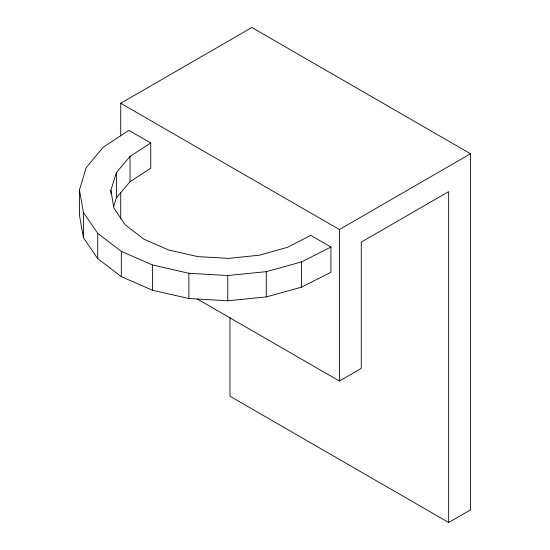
<?xml version="1.0" encoding="UTF-8"?>
<svg xmlns="http://www.w3.org/2000/svg" width="550" height="550" viewBox="0 0 550 550"><rect width="100%" height="100%" fill="white"/><g stroke="black" fill="none" stroke-linecap="round" stroke-linejoin="round"><path stroke-width="0.82" d="M150.741 142.993L130.02 156.413L116.394 172.576L110.887 190.266L113.912 208.154L125.242 224.895L144.031 239.229L168.857 250.078L197.856 256.623L228.841 258.369L259.483 255.186L287.478 247.321L310.716 235.359L330.921 247.026L330.921 272.271L301.538 287.162L266.276 296.911L227.762 300.795L188.87 298.519L152.488 290.256L121.33 276.623L97.714 258.631L83.407 237.627L79.461 215.174L79.461 189.922L86.185 167.688L103.07 147.324L128.858 130.364L150.741 142.993L150.741 168.245L130.02 181.665L116.394 197.828L113.637 206.669M120.725 135.802L120.725 103.276L251.852 27.5L470.539 153.759L470.539 509.877L448.669 522.5L229.982 396.241L229.982 317.384M448.669 522.5L448.669 191.634L361.268 242.089L361.274 368.418L339.405 381.04L339.405 229.529L470.539 153.759M79.461 189.922L83.407 212.376L97.714 233.379L121.33 251.371L152.488 265.004L188.87 273.268L227.762 275.543L266.276 271.659L301.538 261.91L330.921 247.026M120.725 103.276L339.405 229.529M197.34 299.021L339.405 381.04M301.538 261.91L301.538 287.162M266.276 271.659L266.276 296.911M227.762 275.543L227.762 300.795M188.87 273.268L188.87 298.519M152.488 265.004L152.488 290.256M130.02 156.413L130.02 181.665M121.33 251.371L121.33 276.623M120.725 192.301L120.725 218.831M116.394 172.576L116.394 197.828M110.887 190.266L110.887 193.634M97.714 233.379L97.714 258.631M83.407 212.376L83.407 237.627"/></g></svg>
